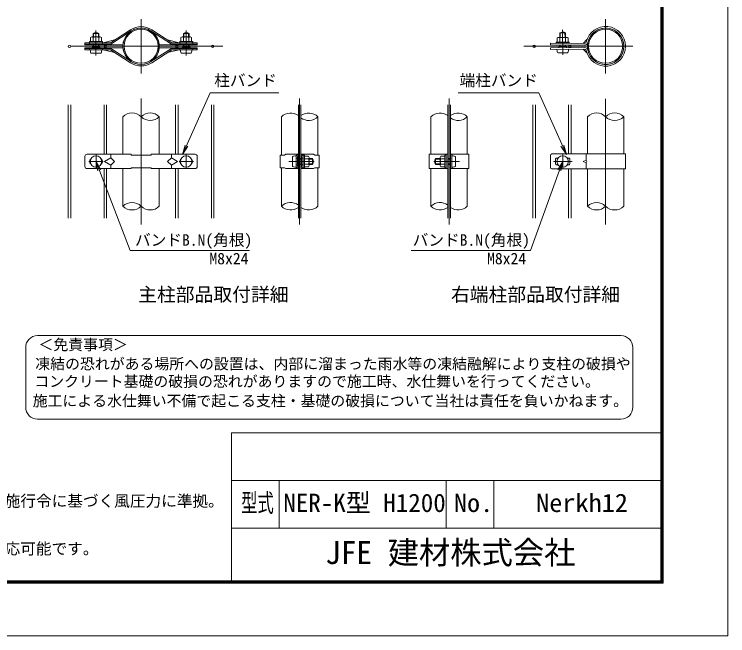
# Model space of a CAD drawing. Units: millimetres, scale not verified. Extents: x -4200 to 4200, y -2970 to 2970.
# Drawn here: x 1209 to 4200, y -2970 to -366 of the extents above; entities that cross this region are included whole.
import ezdxf
from ezdxf.enums import TextEntityAlignment as Align

# ---------------------------------------------------------------- set-up
doc = ezdxf.new("R2010")
doc.units = ezdxf.units.MM
doc.header["$LTSCALE"] = 20
doc.linetypes.add('DASHED', pattern=[7.5, 6, -1.5])
doc.linetypes.add('USER1', pattern=[50.8, 31.75, -6.35, 6.35, -6.35])
for name, color, linetype, lineweight in [('0-0_D-TTL-TXT', 7, 'Continuous', 18), ('0-2_D-STR-DIM', 7, 'Continuous', 9), ('0-3_0', 7, 'Continuous', 9), ('0-6_D-STR1', 1, 'Continuous', 18), ('0-8_D-BMK', 2, 'USER1', 13), ('0-9_D-STR2', 7, 'Continuous', 9), ('0-B_D-STR3', 3, 'Continuous', 13), ('0-C_D-STR-TXT', 7, 'Continuous', 9), ('0-F_D-TTL', 7, 'Continuous', 9)]:
    doc.layers.add(name, color=color, linetype=linetype, lineweight=lineweight)
doc.styles.add('ＭＳ ゴシック', font='')
doc.styles.get('ＭＳ ゴシック').set_extended_font_data('MS Gothic')

# ---------------------------------------------------------------- blocks, each defined once
blk = doc.blocks.new('_Open')
at = {"layer": '0-3_0'}
blk.add_line((-20, 3.33), (0, 0), dxfattribs=at)
blk.add_lwpolyline([(-20, -3.33), (0, 0), (-20, 0)], dxfattribs=at)

msp = doc.modelspace()

# ---------------------------------------------------------------- linework, layer by layer
at = {"layer": '0-0_D-TTL-TXT', "color": 2}
for p, q in [((3752.43, -1712.7), (1306.88, -1712.7)), ((1256.88, -1762.7), (1256.88, -2012.7)), ((3802.43, -2012.7), (3802.43, -1762.7)), ((1306.88, -2062.7), (3752.43, -2062.7))]:
    msp.add_line(p, q, dxfattribs=at)
for centre, start, end in [((1306.88, -1762.7), 90, 180), ((3752.43, -1762.7), 0, 90), ((1306.88, -2012.7), 180, 270), ((3752.43, -2012.7), 270, 0)]:
    msp.add_arc(centre, 50, start, end, dxfattribs=at)
at = {"layer": '0-2_D-STR-DIM'}
for centre, start, end in [((1702.65, -833.67), 45.18146, 134.81854), ((1778.85, -833.67), 45.18146, 134.81854), ((1778.85, -756.99), 225.18146, 314.81854), ((2367.26, -833.67), 52.7739, 134.81854), ((2443.46, -833.67), 45.18146, 127.2261), ((2443.46, -756.99), 232.7739, 314.81854), ((2993.62, -833.67), 52.7739, 134.81854), ((3069.82, -833.67), 45.18146, 127.2261), ((3069.82, -756.99), 232.7739, 314.81854), ((3650.04, -833.67), 45.18146, 134.81854), ((3726.24, -833.67), 45.18146, 134.81854), ((3726.24, -756.99), 225.18146, 314.81854), ((1702.65, -1208.67), 45.18146, 134.81854), ((2367.26, -1208.67), 52.7739, 134.81854), ((2993.62, -1208.67), 52.7739, 134.81854), ((3650.04, -1208.67), 45.18146, 134.81854), ((1702.65, -1131.99), 225.18146, 314.81854), ((1778.85, -1131.99), 225.18146, 314.81854), ((2367.26, -1131.99), 225.18146, 307.2261), ((2443.46, -1131.99), 232.7739, 314.81854), ((2993.62, -1131.99), 225.18146, 307.2261), ((3069.82, -1131.99), 232.7739, 314.81854), ((3650.04, -1131.99), 225.18146, 314.81854), ((3726.24, -1131.99), 225.18146, 314.81854)]:
    msp.add_arc(centre, 54.05, start, end, dxfattribs=at)
at = {"layer": '0-6_D-STR1'}
for p, q in [((1664.55, -795.33), (1664.55, -952.83)), ((1816.95, -952.83), (1816.95, -795.33)), ((2329.16, -795.33), (2329.16, -955.83)), ((2481.56, -955.83), (2481.56, -795.33)), ((2955.52, -952.83), (2955.52, -795.33)), ((3107.92, -795.33), (3107.92, -952.83)), ((3611.94, -951.33), (3611.94, -795.33)), ((3764.34, -795.33), (3764.34, -951.33)), ((1664.55, -1012.83), (1664.55, -1170.33)), ((1816.95, -1170.33), (1816.95, -1012.83)), ((2329.16, -1009.83), (2329.16, -1170.33)), ((2481.56, -1170.33), (2481.56, -1009.83)), ((2955.52, -1170.33), (2955.52, -1012.83)), ((3107.92, -1012.83), (3107.92, -1170.33)), ((3611.94, -1170.33), (3611.94, -1014.33)), ((3764.34, -1014.33), (3764.34, -1170.33))]:
    msp.add_line(p, q, dxfattribs=at)
for centre, radius in [((1740.75, -500.16), 76.2), ((1740.75, -500.16), 71.4), ((3688.14, -500.16), 76.2), ((3688.14, -500.16), 71.4)]:
    msp.add_circle(centre, radius, dxfattribs=at)
at = {"layer": '0-8_D-BMK'}
for p, q in [((1740.75, -385.86), (1740.75, -614.46)), ((3688.14, -385.86), (3688.14, -614.46)), ((1551.56, -538.24), (1551.56, -433.77)), ((1929.94, -538.24), (1929.94, -433.77)), ((3508.25, -535.95), (3507.74, -431.48)), ((2083.65, -500.16), (1397.85, -500.16)), ((3345.24, -500.16), (3802.44, -500.16)), ((1740.75, -1247.02), (1740.75, -718.65)), ((2405.36, -1247.02), (2405.36, -718.65)), ((3031.72, -1247.02), (3031.72, -718.65)), ((3688.14, -1247.02), (3688.14, -720.52)), ((1551.75, -1012.83), (1551.75, -952.83)), ((1929.75, -1012.83), (1929.75, -952.83)), ((3508.14, -952.83), (3508.14, -1012.83)), ((1521.75, -982.83), (1581.75, -982.83)), ((1899.75, -982.83), (1959.75, -982.83)), ((2359.36, -982.83), (2466.58, -982.83)), ((3074.98, -982.83), (2967.76, -982.83)), ((3547.14, -982.83), (3469.14, -982.83))]:
    msp.add_line(p, q, dxfattribs=at)
at = {"layer": '0-9_D-STR2'}
for p, q in [((1435.35, -1220.33), (1435.35, -745.33)), ((1446.15, -1220.33), (1446.15, -745.33)), ((1585.35, -951.33), (1585.35, -745.33)), ((1596.15, -951.33), (1596.15, -745.33)), ((1885.35, -951.33), (1885.35, -745.33)), ((1896.15, -951.33), (1896.15, -745.33)), ((2035.35, -1220.33), (2035.35, -745.33)), ((2046.15, -1220.33), (2046.15, -745.33)), ((2399.96, -1220.33), (2399.96, -745.33)), ((2410.76, -1220.33), (2410.76, -745.33)), ((3026.32, -1220.33), (3026.32, -745.33)), ((3037.12, -1220.33), (3037.12, -745.33)), ((3382.74, -1220.33), (3382.74, -745.33)), ((3393.54, -1220.33), (3393.54, -745.33)), ((3532.74, -951.33), (3532.74, -745.33)), ((3543.54, -951.33), (3543.54, -745.33)), ((1585.35, -1220.33), (1585.35, -1014.33)), ((1596.15, -1220.33), (1596.15, -1014.33)), ((1885.35, -1220.33), (1885.35, -1014.33)), ((1896.15, -1220.33), (1896.15, -1014.33)), ((3532.74, -1220.33), (3532.74, -1014.33)), ((3543.54, -1220.33), (3543.54, -1014.33))]:
    msp.add_line(p, q, dxfattribs=at)
for centre in [(1440.75, -500.16), (1590.75, -500.16), (1890.75, -500.16), (2040.75, -500.16), (3388.14, -500.16), (3538.14, -500.16)]:
    msp.add_circle(centre, 5.4, dxfattribs=at)
at = {"layer": '0-B_D-STR3'}
for p, q in [((1539.56, -460.82), (1539.56, -446.2)), ((1539.56, -446.2), (1563.56, -446.2)), ((1541.59, -460.82), (1541.59, -446.2)), ((1561.53, -460.82), (1561.53, -446.2)), ((1563.56, -460.82), (1563.56, -446.2)), ((1611.81, -485.12), (1696.42, -430.94)), ((1869.69, -485.12), (1785.08, -430.94)), ((1917.94, -460.82), (1917.94, -446.2)), ((1941.94, -446.2), (1917.94, -446.2)), ((1919.97, -460.82), (1919.97, -446.2)), ((1939.91, -460.82), (1939.91, -446.2)), ((1941.94, -460.82), (1941.94, -446.2)), ((3519.8, -443.85), (3495.8, -443.97)), ((3495.87, -463.11), (3495.8, -443.97)), ((3497.91, -463.11), (3497.83, -442.99)), ((3517.84, -463.11), (3517.77, -442.89)), ((3519.87, -463.11), (3519.8, -443.85)), ((1529.06, -480.32), (1529.06, -462.92)), ((1534.23, -460.82), (1568.86, -460.82)), ((1540.31, -480.32), (1540.31, -462.92)), ((1562.81, -480.32), (1562.81, -462.92)), ((1574.06, -480.32), (1574.06, -462.92)), ((1581.91, -485.12), (1629.75, -473.63)), ((1899.59, -485.12), (1851.75, -473.63)), ((1907.44, -480.32), (1907.44, -462.92)), ((1912.61, -460.82), (1947.24, -460.82)), ((1918.69, -480.32), (1918.69, -462.92)), ((1941.19, -480.32), (1941.19, -462.92)), ((1952.44, -480.32), (1952.44, -462.92)), ((3485.51, -482.61), (3485.51, -465.21)), ((3490.68, -463.11), (3525.31, -463.11)), ((3496.76, -482.61), (3496.76, -465.21)), ((3519.26, -482.61), (3519.26, -465.21)), ((3530.51, -482.61), (3530.51, -465.21)), ((3609.92, -472.1), (3593.28, -487.82)), ((1611.81, -485.12), (1505.22, -485.12)), ((1505.22, -485.12), (1505.22, -494.12)), ((1662.01, -494.12), (1505.22, -494.12)), ((1662.01, -506.2), (1505.22, -506.2)), ((1505.22, -515.2), (1505.22, -506.2)), ((1524.56, -480.32), (1524.56, -485.12)), ((1524.56, -485.12), (1524.56, -491.12)), ((1524.56, -485.12), (1524.56, -491.12)), ((1524.56, -485.12), (1578.56, -485.12)), ((1529.06, -480.32), (1574.06, -480.32)), ((1535.61, -503.2), (1567.52, -503.2)), ((1535.61, -503.2), (1535.61, -506.2)), ((1539.56, -503.2), (1539.56, -494.12)), ((1541.59, -503.2), (1541.59, -494.12)), ((1548.38, -503.2), (1550.92, -506.2)), ((1552.2, -506.2), (1554.74, -503.2)), ((1561.53, -503.2), (1561.53, -494.12)), ((1563.56, -503.2), (1563.56, -494.12)), ((1567.52, -503.2), (1567.52, -506.2)), ((1578.57, -485.12), (1578.57, -491.12)), ((1578.57, -485.12), (1578.57, -491.12)), ((1586.07, -491.12), (1589.18, -494.12)), ((1586.07, -509.2), (1589.18, -506.2)), ((1819.49, -494.12), (1976.28, -494.12)), ((1819.49, -506.2), (1976.28, -506.2)), ((1895.43, -491.12), (1892.32, -494.12)), ((1895.43, -509.2), (1892.32, -506.2)), ((1902.93, -485.12), (1902.93, -491.12)), ((1902.94, -480.32), (1902.94, -485.12)), ((1902.94, -485.12), (1956.94, -485.12)), ((1907.44, -480.32), (1952.44, -480.32)), ((1913.98, -503.2), (1945.89, -503.2)), ((1913.98, -503.2), (1913.98, -506.2)), ((1917.94, -503.2), (1917.94, -494.12)), ((1919.97, -503.2), (1919.97, -494.12)), ((1926.76, -503.2), (1929.3, -506.2)), ((1930.58, -506.2), (1933.12, -503.2)), ((1939.91, -503.2), (1939.91, -494.12)), ((1941.94, -503.2), (1941.94, -494.12)), ((1945.89, -503.2), (1945.89, -506.2)), ((1956.94, -485.12), (1956.94, -491.12)), ((3457.14, -487.17), (3457.14, -494.07)), ((3600.14, -494.76), (3457.14, -494.07)), ((3600.14, -505.56), (3457.14, -506.25)), ((3457.14, -513.15), (3457.14, -506.25)), ((3600.18, -487.86), (3457.17, -487.17)), ((3481.01, -482.61), (3481.01, -487.41)), ((3481.01, -487.41), (3535.01, -487.41)), ((3485.51, -482.61), (3530.51, -482.61)), ((3524.03, -500.83), (3492.12, -500.99)), ((3492.12, -500.99), (3492.15, -506.09)), ((3496.08, -500.97), (3496.05, -494.25)), ((3498.11, -500.96), (3498.08, -494.26)), ((3518.05, -500.86), (3518.02, -494.36)), ((3520.08, -500.85), (3520.05, -494.37)), ((3524.03, -500.83), (3524.06, -505.93)), ((1611.81, -515.2), (1505.22, -515.2)), ((1524.56, -515.2), (1524.56, -509.2)), ((1527.56, -515.2), (1575.56, -515.2)), ((1532.06, -529.6), (1571.06, -529.6)), ((1578.57, -515.2), (1578.57, -509.2)), ((1578.57, -515.2), (1578.57, -509.2)), ((1581.91, -515.2), (1629.75, -526.69)), ((1611.81, -515.2), (1696.42, -569.38)), ((1869.69, -515.2), (1785.08, -569.38)), ((1899.59, -515.2), (1851.75, -526.69)), ((1902.93, -515.2), (1902.93, -509.2)), ((1905.94, -515.2), (1953.94, -515.2)), ((1910.44, -529.6), (1949.44, -529.6)), ((1956.94, -515.2), (1956.94, -509.2)), ((3600.18, -512.46), (3457.17, -513.15)), ((3532.14, -512.79), (3484.14, -513.02)), ((3527.71, -527.21), (3488.71, -527.4)), ((3609.92, -528.22), (3593.28, -512.5)), ((1514.25, -952.83), (1697.25, -952.83)), ((1613.25, -952.83), (1613.25, -967.83)), ((1700.25, -955.83), (1697.25, -952.83)), ((1700.25, -955.83), (1781.25, -955.83)), ((1781.25, -955.83), (1784.25, -952.83)), ((1784.25, -952.83), (1967.25, -952.83)), ((1868.25, -952.83), (1868.25, -967.83)), ((2323.16, -1009.83), (2323.16, -955.83)), ((2323.16, -955.83), (2341.19, -955.83)), ((2341.19, -955.83), (2347.19, -952.83)), ((2347.19, -952.83), (2399.32, -952.83)), ((2396.31, -952.83), (2390.32, -958.83)), ((2396.31, -952.83), (2399.31, -955.83)), ((2399.31, -955.83), (2396.31, -961.32)), ((2399.32, -958.53), (2399.32, -952.83)), ((2463.53, -952.83), (2411.4, -952.83)), ((2411.4, -958.53), (2411.4, -952.83)), ((2414.4, -952.83), (2411.4, -955.83)), ((2411.4, -955.83), (2414.4, -961.32)), ((2414.4, -952.83), (2420.4, -958.83)), ((2420.4, -955.83), (2420.4, -1009.83)), ((2425.2, -955.83), (2420.4, -955.83)), ((2469.53, -955.83), (2463.53, -952.83)), ((2487.56, -955.83), (2469.53, -955.83)), ((2487.56, -1009.83), (2487.56, -955.83)), ((3026.32, -952.83), (2948.62, -952.83)), ((2948.62, -952.83), (2948.62, -1012.83)), ((3019.42, -1012.83), (3019.42, -952.83)), ((3019.42, -1009.83), (3019.42, -955.83)), ((3026.32, -1012.83), (3026.32, -952.83)), ((3114.82, -952.83), (3037.12, -952.83)), ((3037.12, -1012.83), (3037.12, -952.83)), ((3044.02, -1012.83), (3044.02, -952.83)), ((3114.82, -952.83), (3114.82, -1012.83)), ((3771.24, -951.33), (3463.17, -951.33)), ((3606.43, -951.33), (3606.43, -976.83)), ((3771.24, -951.33), (3771.24, -1014.33)), ((1505.25, -961.83), (1505.25, -1003.83)), ((1587.75, -982.83), (1613.25, -967.83)), ((1587.75, -982.83), (1613.25, -997.83)), ((1893.75, -982.83), (1868.25, -997.83)), ((1976.25, -961.83), (1976.25, -1003.83)), ((2375.92, -963.33), (2375.92, -1002.33)), ((2390.32, -1006.83), (2390.32, -958.83)), ((2390.32, -958.83), (2390.32, -1006.83)), ((2390.32, -969.33), (2396.31, -969.33)), ((2396.31, -1004.34), (2396.31, -961.32)), ((2397.84, -958.53), (2399.32, -958.53)), ((2399.31, -1007.13), (2399.31, -958.53)), ((2399.31, -970.83), (2410.76, -970.83)), ((2399.31, -972.86), (2410.76, -972.86)), ((2411.4, -1007.13), (2411.4, -958.53)), ((2412.88, -958.53), (2411.4, -958.53)), ((2414.4, -1004.34), (2414.4, -961.32)), ((2420.4, -969.33), (2414.4, -969.33)), ((2420.4, -1006.83), (2420.4, -958.83)), ((2425.2, -960.33), (2425.2, -1005.33)), ((2425.2, -960.33), (2442.6, -960.33)), ((2425.2, -971.58), (2442.6, -971.58)), ((2444.7, -965.5), (2444.7, -1000.13)), ((2444.7, -970.83), (2459.32, -970.83)), ((2444.7, -972.86), (2460.29, -972.86)), ((2459.32, -970.83), (2459.32, -994.83)), ((2995.12, -972.86), (2974.05, -972.86)), ((2995.12, -970.83), (2975.02, -970.83)), ((2975.02, -970.83), (2975.02, -994.83)), ((2995.12, -1000.16), (2995.12, -965.53)), ((3014.62, -960.33), (2997.22, -960.33)), ((3014.62, -971.58), (2997.22, -971.58)), ((3014.62, -1005.33), (3014.62, -960.33)), ((3037.12, -970.83), (3026.32, -970.83)), ((3037.12, -972.86), (3026.32, -972.86)), ((3044.02, -958.83), (3044.02, -1006.83)), ((3058.42, -963.33), (3058.42, -1002.33)), ((3457.17, -957.33), (3457.17, -1008.33)), ((3478.14, -972.33), (3478.14, -993.33)), ((3488.29, -969.33), (3481.14, -969.33)), ((3535.14, -969.33), (3527.98, -969.33)), ((3538.14, -972.33), (3538.14, -993.33)), ((1514.25, -1012.83), (1697.25, -1012.83)), ((1700.25, -1009.83), (1697.25, -1012.83)), ((1700.25, -1009.83), (1781.25, -1009.83)), ((1781.25, -1009.83), (1784.25, -1012.83)), ((1784.25, -1012.83), (1967.25, -1012.83)), ((1868.25, -997.83), (1868.25, -1012.83)), ((2323.16, -1009.83), (2341.19, -1009.83)), ((2341.19, -1009.83), (2347.19, -1012.83)), ((2347.19, -1012.83), (2399.32, -1012.83)), ((2390.32, -996.33), (2396.31, -996.33)), ((2396.31, -1012.83), (2390.32, -1006.83)), ((2399.31, -1009.83), (2396.31, -1004.34)), ((2396.31, -1012.83), (2399.31, -1009.83)), ((2397.84, -1007.13), (2399.32, -1007.13)), ((2399.31, -992.8), (2410.76, -992.8)), ((2399.31, -994.83), (2410.76, -994.83)), ((2399.32, -1012.83), (2399.32, -1007.13)), ((2411.4, -1009.83), (2414.4, -1004.34)), ((2411.4, -1012.83), (2411.4, -1007.13)), ((2412.88, -1007.13), (2411.4, -1007.13)), ((2414.4, -1012.83), (2411.4, -1009.83)), ((2463.53, -1012.83), (2411.4, -1012.83)), ((2420.4, -996.33), (2414.4, -996.33)), ((2414.4, -1012.83), (2420.4, -1006.83)), ((2425.2, -994.08), (2442.6, -994.08)), ((2425.2, -1005.33), (2442.6, -1005.33)), ((2444.7, -992.8), (2460.29, -992.8)), ((2444.7, -994.83), (2459.32, -994.83)), ((2469.53, -1009.83), (2463.53, -1012.83)), ((2487.56, -1009.83), (2469.53, -1009.83)), ((3026.32, -1012.83), (2948.62, -1012.83)), ((2995.12, -992.8), (2974.05, -992.8)), ((2995.12, -994.83), (2975.02, -994.83)), ((3014.62, -994.08), (2997.22, -994.08)), ((3014.62, -1005.33), (2997.22, -1005.33)), ((3014.62, -1009.83), (3019.42, -1009.83)), ((3037.12, -992.8), (3026.32, -992.8)), ((3037.12, -994.83), (3026.32, -994.83)), ((3114.82, -1012.83), (3037.12, -1012.83)), ((3771.24, -1014.33), (3463.17, -1014.33)), ((3488.29, -996.33), (3481.14, -996.33)), ((3535.14, -996.33), (3527.98, -996.33)), ((3606.43, -988.83), (3606.43, -1014.33))]:
    msp.add_line(p, q, dxfattribs=at)
at = {"layer": '0-B_D-STR3', "linetype": 'DASHED'}
for p, q in [((1613.57, -491.12), (1699.66, -435.99)), ((1867.93, -491.12), (1781.84, -435.99)), ((1613.57, -491.12), (1505.22, -491.12)), ((1867.93, -491.12), (1976.28, -491.12)), ((1613.57, -509.2), (1505.22, -509.2)), ((1613.57, -509.2), (1699.66, -564.33)), ((1867.93, -509.2), (1781.84, -564.33)), ((1867.93, -509.2), (1976.28, -509.2))]:
    msp.add_line(p, q, dxfattribs=at)
at = {"layer": '0-B_D-STR3'}
for points in [[(1524.56, -480.32), (1578.56, -480.32), (1578.56, -485.12)], [(1869.69, -485.12), (1976.28, -485.12), (1976.28, -494.12)], [(1869.69, -515.2), (1976.28, -515.2), (1976.28, -506.2)], [(1902.94, -480.32), (1956.94, -480.32), (1956.94, -485.12)], [(3481.01, -482.61), (3535.01, -482.61), (3535.01, -487.41)], [(2425.2, -955.83), (2425.2, -1009.83), (2420.4, -1009.83)], [(3014.62, -1009.83), (3014.62, -955.83), (3019.42, -955.83)], [(1613.25, -967.83), (1629.75, -982.83), (1613.25, -997.83), (1613.25, -1012.83)], [(1893.75, -982.83), (1868.25, -967.83), (1851.75, -982.83), (1868.25, -997.83)]]:
    msp.add_lwpolyline(points, dxfattribs=at)
msp.add_lwpolyline([(3593.28, -982.83), (3606.43, -976.83), (3609.92, -982.83), (3606.43, -988.83)], close=True, dxfattribs=at)
for centre in [(1551.75, -982.83), (1929.75, -982.83), (3508.14, -982.83)]:
    msp.add_circle(centre, 24, dxfattribs=at)
for centre, radius, start, end in [((1740.75, -500.16), 82.2, 57.3664, 122.6336), ((3688.14, -500.16), 83.1, 192.31982, 167.68018), ((1551.56, -468.7), 25.5, 61.92751, 118.07249), ((1740.75, -500.16), 76.2, 6.55535, 173.44465), ((1929.94, -468.7), 25.5, 61.92751, 118.07249), ((3507.91, -466.41), 25.5, 62.20431, 118.34928), ((3688.14, -500.16), 76.2, 192.31982, 167.68018), ((1534.69, -469.35), 8.55, 48.83491, 131.16509), ((1551.56, -492), 31.18, 68.85295, 111.14705), ((1568.44, -469.36), 8.55, 48.86505, 131.13495), ((1913.06, -469.35), 8.55, 48.83491, 131.16509), ((1929.94, -492), 31.18, 68.85295, 111.14705), ((1946.81, -469.36), 8.55, 48.86505, 131.13495), ((3491.14, -471.65), 8.55, 48.83491, 131.16509), ((3508.01, -494.3), 31.18, 68.85295, 111.14705), ((3524.89, -471.65), 8.55, 48.86505, 131.13495), ((1662.07, -491.12), 3, 268.91908, 353.44465), ((1662.07, -509.2), 3, 6.55535, 91.08092), ((1819.43, -491.12), 3, 186.55535, 271.08092), ((1819.43, -509.2), 3, 88.91908, 173.44465), ((3600.21, -480.96), 13.8, 269.72321, 347.68018), ((3600.21, -519.36), 13.8, 12.31982, 90.27679), ((3600.21, -480.96), 6.9, 269.72321, 347.68018), ((1740.75, -500.16), 76.2, 186.55535, 353.44465), ((3600.21, -519.36), 6.9, 12.31982, 90.27679), ((1740.75, -500.16), 82.2, 237.3664, 302.6336), ((1514.25, -961.83), 9, 90, 180), ((1967.25, -961.83), 9, 0, 90), ((3463.17, -957.33), 6, 90, 180), ((1538.25, -982.83), 13.5, 125.46791, 234.53209), ((1565.25, -982.83), 13.5, 305.46791, 54.53209), ((1916.25, -982.83), 13.5, 125.46791, 234.53209), ((1943.25, -982.83), 13.5, 305.46791, 54.53209), ((2436.17, -965.96), 8.55, 318.83491, 41.16509), ((2413.52, -982.83), 31.18, 338.85295, 21.14705), ((2436.82, -982.83), 25.5, 331.92751, 28.07249), ((2997.52, -982.83), 25.5, 151.92751, 208.07249), ((3003.66, -965.96), 8.55, 138.86505, 221.13495), ((3026.3, -982.83), 31.18, 158.85295, 201.14705), ((3481.14, -972.33), 3, 90, 180), ((3535.14, -972.33), 3, 0, 90), ((1514.25, -1003.83), 9, 180, 270), ((1967.25, -1003.83), 9, 270, 0), ((2436.16, -999.71), 8.55, 318.86505, 41.13495), ((3003.65, -999.71), 8.55, 138.83491, 221.16509), ((3463.17, -1008.33), 6, 180, 270), ((3481.14, -993.33), 3, 180, 270), ((3535.14, -993.33), 3, 270, 0)]:
    msp.add_arc(centre, radius, start, end, dxfattribs=at)
for centre, major_axis, start_param, end_param in [((1532.06, -515.2), (0, 14.4), 1.5707963, 3.1415927), ((1571.06, -515.2), (0, 14.4), 3.1415927, 4.712389), ((1910.44, -515.2), (0, 14.4), 1.5707963, 3.1415927), ((1949.44, -515.2), (0, 14.4), 3.1415927, 4.712389), ((3488.64, -513), (-0.07, 14.4), 1.5707963, 3.1415927), ((3527.64, -512.81), (-0.07, 14.4), 3.1415927, 4.712389), ((2390.32, -963.33), (14.4, 0), 1.5707963, 3.1415927), ((3044.02, -963.33), (-14.4, 0), 3.1415927, 4.712389), ((2390.32, -1002.33), (14.4, 0), 3.1415927, 4.712389), ((3044.02, -1002.33), (-14.4, 0), 1.5707963, 3.1415927)]:
    msp.add_ellipse(centre, major_axis=major_axis, ratio=0.3125, start_param=start_param, end_param=end_param, dxfattribs=at)
at = {"layer": '0-C_D-STR-TXT'}
for points in [[(2318.2, -695.52), (2030.2, -695.52), (1915.24, -951.22)], [(3069.68, -695.52), (3407.69, -695.52), (3522.65, -951.22)], [(2195.08, -1356.35), (1694.94, -1356.35), (1552.47, -984.7)], [(2873.24, -1356.35), (3373.38, -1356.35), (3507.46, -984.71)]]:
    msp.add_lwpolyline(points, dxfattribs=at)
at = {"layer": '0-F_D-TTL'}
for p, q in [((2120, -2120), (2120, -2740)), ((2120, -2120), (3920, -2120)), ((2120, -2320), (3920, -2320)), ((2320, -2320), (2320, -2520)), ((3020, -2320), (3020, -2520)), ((3220, -2320), (3220, -2520)), ((2120, -2520), (3920, -2520))]:
    msp.add_line(p, q, dxfattribs=at)
at = {"layer": '0-F_D-TTL', "color": 2, "lineweight": 18}
msp.add_lwpolyline([(-4200, 2970), (4200, 2970), (4200, -2970), (-4200, -2970)], close=True, dxfattribs=at)
at = {"layer": '0-F_D-TTL'}
for points in [[(-3930, 2750), (3930, 2750), (3930, -2750), (-3930, -2750)], [(-3927.5, 2747.5), (3927.5, 2747.5), (3927.5, -2747.5), (-3927.5, -2747.5)], [(-3925, 2745), (3925, 2745), (3925, -2745), (-3925, -2745)], [(-3922.5, 2742.5), (3922.5, 2742.5), (3922.5, -2742.5), (-3922.5, -2742.5)], [(-3920, 2740), (3920, 2740), (3920, -2740), (-3920, -2740)]]:
    msp.add_lwpolyline(points, close=True, dxfattribs=at)

# ---------------------------------------------------------------- block references
at = {"layer": '0-C_D-STR-TXT', "xscale": 2, "yscale": 2}
for p, rotation in [((1914.42, -953.04), 245.79158), ((3523.47, -953.04), 294.20842), ((1551.75, -982.83), 110.97467), ((3508.14, -982.83), 70.16161)]:
    msp.add_blockref('_Open', p, dxfattribs=dict(at, rotation=rotation))

# ---------------------------------------------------------------- texts
at = {"layer": '0-0_D-TTL-TXT', "style": 'ＭＳ ゴシック'}
for s, height, p in [('主柱部品取付詳細', 57.77, (1728.35, -1586.25)), ('右端柱部品取付詳細', 57.77, (3039.66, -1586.25)), ('＜免責事項＞ \u3000\u3000', 45.75, (1310.58, -1786.88)), ('凍結の恐れがある場所への設置は、内部に溜まった雨水等の凍結融解により支柱の破損や', 45.75, (1297.06, -1867.37)), ('コンクリート基礎の破損の恐れがありますので施工時、水仕舞いを行ってください。', 45.75, (1292.95, -1940.8)), ('施工による水仕舞い不備で起こる支柱・基礎の破損について当社は責任を負いかねます。 ', 45.75, (1285.96, -2022.29)), ('（設計条件）風荷重：昭和57年改正 建築基準法・同施行令に基づく風圧力に準拠。', 48.09, (-372.45, -2443.6)), ('NER-K型 H1200', 76.97, (2336.93, -2474.8)), ('JFE 建材株式会社', 96.21, (2512.38, -2698.5)), ('（隅部条件）隅部(入・出)は90度～270度の範囲が対応可能です。', 48.09, (-372.45, -2643.6))]:
    msp.add_text(s, height=height, dxfattribs=at).set_placement(p, align=Align.BOTTOM_LEFT)
for s, height, width, p in [('型式', 76.97, 0.65, (2160.27, -2474.8)), ('No.', 76.98, 1.05, (3052, -2474.8)), ('Nerkh12', 76.98, 1.05, (3396.67, -2474.8))]:
    msp.add_text(s, height=height, dxfattribs=dict(at, width=width)).set_placement(p, align=Align.BOTTOM_LEFT)
at = {"layer": '0-C_D-STR-TXT', "style": 'ＭＳ ゴシック'}
for s, p in [('柱バンド', (2047.39, -681.41)), ('端柱バンド', (3075.88, -681.41)), ('バンドB.N(角根)', (1715.22, -1350.33)), ('バンドB.N(角根)', (2879.36, -1350.33)), ('M8x24', (2027.09, -1428.07)), ('M8x24', (3191.23, -1428.07))]:
    msp.add_text(s, height=48.09, dxfattribs=at).set_placement(p, align=Align.BOTTOM_LEFT)

doc.saveas('drawing.dxf')
